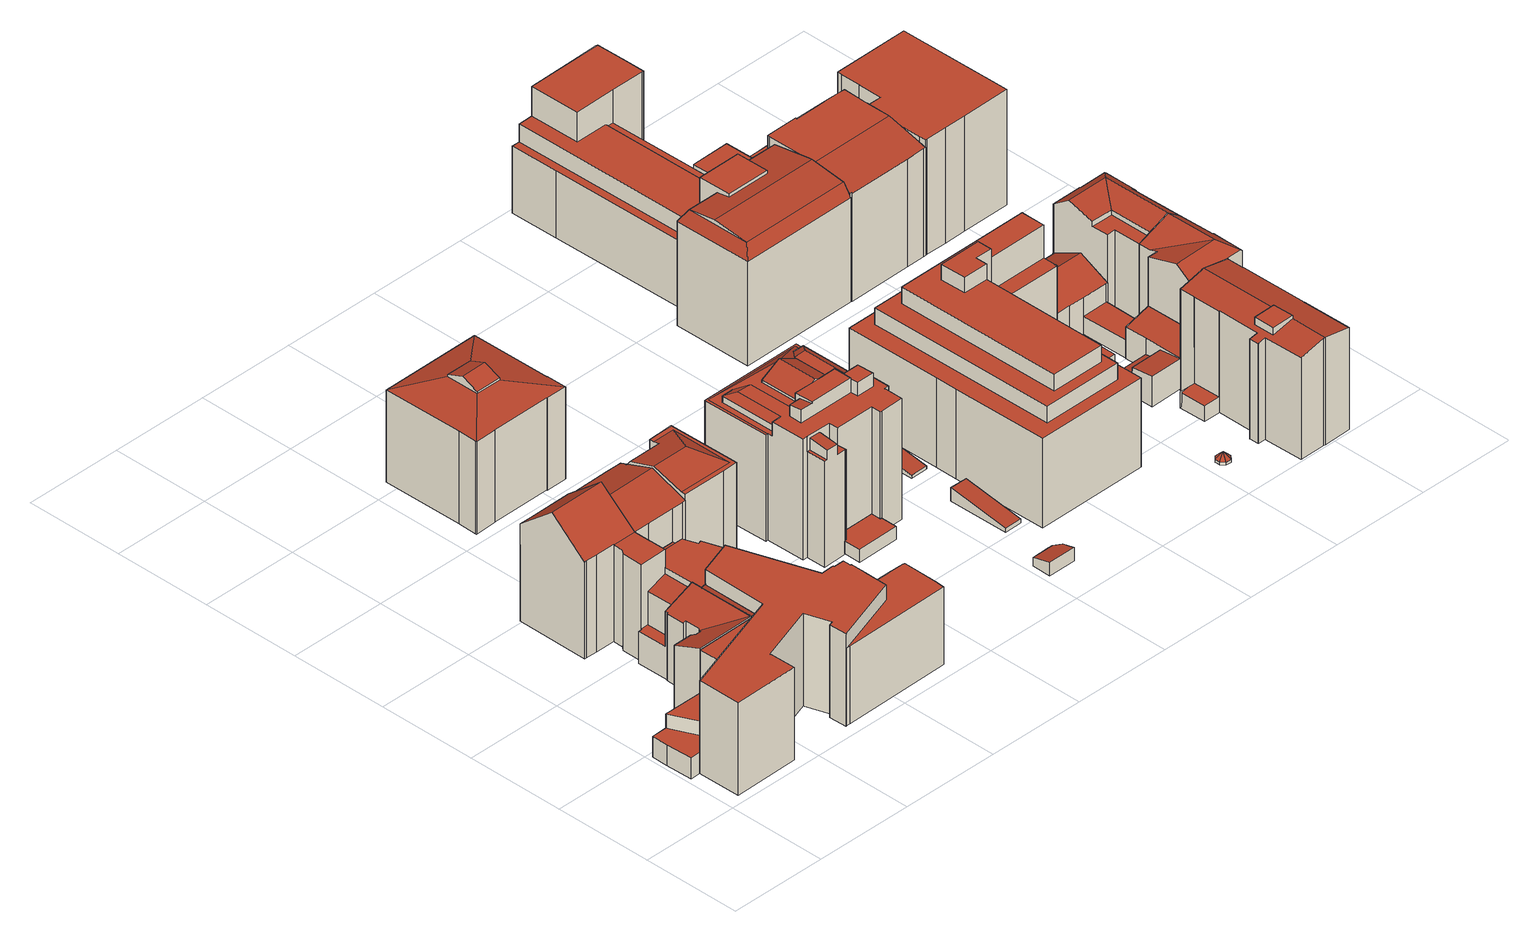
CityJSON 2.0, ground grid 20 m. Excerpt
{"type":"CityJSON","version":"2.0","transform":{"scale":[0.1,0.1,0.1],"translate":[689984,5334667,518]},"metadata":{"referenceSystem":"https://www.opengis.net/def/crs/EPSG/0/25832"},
"CityObjects":{
"building1":{"type":"Building","attributes":{"Gemeindeschluessel":"09162000","HoeheDach":"535.384","HoeheGrund":"519.240","Methode":"2000","NiedrigsteTraufeDesGebaeudes":"523.379","Geometrietyp2DReferenz":"3000","function":"31001_9998","roofType":"1000","measuredHeight":16.14,"storeysAboveGround":5},"geometry":[{"type":"MultiSurface","lod":"2","boundaries":[[[0,1,2,3,4,5,6,7,8,9,10]],[[11,12,13,14,15]],[[16,17,18,19,20,21,22,23]],[[24,2,1,25]],[[26,27,28,29]],[[21,20,13,30]],[[31,32,27,26]],[[33,34,15]],[[5,35,6]],[[36,0,10,37]],[[17,16,31,26,29,12,11,38,39,40,24,25,36,37,41,42]],[[33,43,6,35,34]],[[43,7,6]],[[4,39,38,11,15,34,35,5]],[[37,10,9,41]],[[18,33,15,14,19]],[[39,4,3,40]],[[32,23,22,44,28,27]],[[20,19,14,13]],[[41,9,8,42]],[[40,3,2,24]],[[17,42,8,7,43,33,18]],[[12,29,28,44,30,13]],[[0,36,25,1]],[[22,21,30,44]],[[16,23,32,31]]],"semantics":{"surfaces":[{"type":"RoofSurface"},{"type":"WallSurface"},{"type":"GroundSurface"}],"values":[0,1,1,1,1,0,1,1,1,1,2,0,1,1,1,0,1,0,1,1,1,1,1,1,1,1]}}]},
"building2":{"type":"Building","attributes":{"Gemeindeschluessel":"09162000","HoeheDach":"537.935","HoeheGrund":"519.193","Methode":"2000","NiedrigsteTraufeDesGebaeudes":"534.790","Geometrietyp2DReferenz":"3000","function":"31001_9998","roofType":"1000","measuredHeight":18.74,"storeysAboveGround":6},"geometry":[{"type":"MultiSurface","lod":"2","boundaries":[[[45,46,47,48]],[[49,50,51,52]],[[53,54,55,56]],[[57,58,16,59]],[[60,61,42,17]],[[62,63,64,65]],[[66,67,68,69]],[[70,69,68,71,72]],[[73,74,75,76]],[[77,72,71,78,47]],[[79,80,53,56]],[[81,49,52,82]],[[83,84,82,52,51,85,59,16,17,42,41,66,69,70,79,56,55,73,76,65,64]],[[78,71,68,67,86,87]],[[60,17,16,58]],[[57,88,50,49,81,89,90,63,62,75,74,54,53,80,91,46,45,61,60,58]],[[41,86,67,66]],[[79,70,72,77,91,80]],[[83,90,89,84]],[[47,46,91,77]],[[88,57,59,85]],[[41,42,61,45,48,87,86]],[[63,90,83,64]],[[84,89,81,82]],[[50,88,85,51]],[[47,78,87,48]],[[75,62,65,76]],[[55,54,74,73]]],"semantics":{"surfaces":[{"type":"WallSurface"},{"type":"RoofSurface"},{"type":"GroundSurface"}],"values":[0,0,0,0,0,0,0,0,0,1,0,0,2,1,0,1,0,0,0,0,0,0,0,0,0,1,0,0]}}]},
"building3":{"type":"Building","attributes":{"Gemeindeschluessel":"09162000","HoeheDach":"545.030","HoeheGrund":"519.240","Methode":"2000","NiedrigsteTraufeDesGebaeudes":"525.660","Geometrietyp2DReferenz":"3000","function":"31001_1000","roofType":"3100","measuredHeight":25.79,"storeysAboveGround":6},"geometry":[{"type":"MultiSurface","lod":"2","boundaries":[[[92,93,94,95,96,97]],[[98,99,100,101]],[[102,103,104,105,106]],[[102,106,107,108]],[[39,109,110,111,112]],[[113,12,11,114]],[[115,116,117,118]],[[119,120,121,122,123,124]],[[125,126,127,121,120,128]],[[129,130,131,132,107,106,105]],[[133,134,94,93]],[[109,39,38,11,12,135,115,118,136,100,99,137,138,139,133,93,92,126,125,140,141,142,143,144,103,102,108,145,146,147]],[[145,132,131,146]],[[146,131,130,147]],[[118,117,148,136]],[[98,101,148,117,116,149,113,114,150,151]],[[95,152,153,154,155,96]],[[108,107,132,145]],[[125,128,156,140]],[[136,148,101,100]],[[155,154,123,122]],[[141,157,158,142]],[[109,147,130,129,110]],[[159,104,103,144,143]],[[141,140,156,160,157]],[[137,161,162,138]],[[159,158,157,160,111,110,129,105,104]],[[38,163,153,152,150,114,11]],[[153,163,124,123,154]],[[151,161,137,99,98]],[[12,113,149,135]],[[164,134,133,139]],[[92,97,127,126]],[[155,122,121,127,97,96]],[[162,164,139,138]],[[119,112,111,160,156,128,120]],[[135,149,116,115]],[[142,158,159,143]],[[162,161,151,150,152,95,94,134,164]],[[38,39,112,119,124,163]]],"semantics":{"surfaces":[{"type":"WallSurface"},{"type":"RoofSurface"},{"type":"GroundSurface"}],"values":[0,0,0,0,0,0,0,0,0,1,0,2,0,0,0,1,0,0,0,0,0,0,0,0,0,0,1,0,1,0,0,0,0,1,0,1,0,0,1,0]}}]},
"building4":{"type":"Building","attributes":{"Gemeindeschluessel":"09162000","HoeheDach":"535.050","HoeheGrund":"519.260","Methode":"2000","NiedrigsteTraufeDesGebaeudes":"535.050","Geometrietyp2DReferenz":"3000","function":"31001_1000","roofType":"1000","measuredHeight":15.79,"storeysAboveGround":4},"geometry":[{"type":"MultiSurface","lod":"2","boundaries":[[[165,166,167,168]],[[169,170,171,172]],[[173,172,171,168,167,174]],[[170,165,168,171]],[[175,166,165,170,169,176]],[[175,176,173,174]],[[176,169,172,173]],[[166,175,174,167]]],"semantics":{"surfaces":[{"type":"WallSurface"},{"type":"GroundSurface"},{"type":"RoofSurface"}],"values":[0,0,1,0,2,0,0,0]}}]},
"building5":{"type":"Building","attributes":{"Gemeindeschluessel":"09162000","HoeheDach":"534.970","HoeheGrund":"519.270","Methode":"2000","NiedrigsteTraufeDesGebaeudes":"534.970","Geometrietyp2DReferenz":"3000","function":"31001_9998","roofType":"1000","measuredHeight":15.7,"storeysAboveGround":5},"geometry":[{"type":"MultiSurface","lod":"2","boundaries":[[[177,178,179,180]],[[181,182,180,179,183,184,185,186,187]],[[178,188,183,179]],[[189,177,180,182]],[[190,191,187,186]],[[192,193,185,184]],[[188,192,184,183]],[[194,189,182,181]],[[191,190,193,192,188,178,177,189,194]],[[191,194,181,187]],[[193,190,186,185]]],"semantics":{"surfaces":[{"type":"WallSurface"},{"type":"GroundSurface"},{"type":"RoofSurface"}],"values":[0,1,0,0,0,0,0,0,2,0,0]}}]},
"building6":{"type":"Building","attributes":{"Gemeindeschluessel":"09162000","HoeheDach":"541.446","HoeheGrund":"519.136","Methode":"1000","NiedrigsteTraufeDesGebaeudes":"538.618","Geometrietyp2DReferenz":"3000","function":"31001_1000","roofType":"3100","measuredHeight":22.31,"storeysAboveGround":5},"geometry":[{"type":"MultiSurface","lod":"2","boundaries":[[[195,196,197,198,199,200,201]],[[202,203,204,205,206,207,208,209,210,211]],[[207,212,195,201,208]],[[205,213,214,206]],[[204,215,213,205]],[[203,216,215,204]],[[212,214,213,215,216,196,195]],[[208,201,200,209]],[[202,197,196,216,203]],[[206,214,212,207]],[[211,198,197,202]],[[210,199,198,211]],[[209,200,199,210]]],"semantics":{"surfaces":[{"type":"RoofSurface"},{"type":"GroundSurface"},{"type":"WallSurface"}],"values":[0,1,2,2,2,2,0,2,2,2,2,2,2]}}]},
"building7":{"type":"Building","attributes":{"Gemeindeschluessel":"09162000","HoeheDach":"541.760","HoeheGrund":"519.090","Methode":"2000","NiedrigsteTraufeDesGebaeudes":"537.161","Geometrietyp2DReferenz":"3000","function":"31001_9998","roofType":"3100","measuredHeight":22.67,"storeysAboveGround":7},"geometry":[{"type":"MultiSurface","lod":"2","boundaries":[[[217,218,219,220,221,222]],[[223,203,224,225,217,222,226]],[[217,225,227,218]],[[228,229,230,231]],[[232,231,230,233,234,235]],[[236,237,238,239]],[[227,219,218]],[[223,226,229,228]],[[223,228,231,232,236,239,240,203]],[[233,221,220,234]],[[232,235,237,236]],[[239,238,241,240]],[[241,238,237,235,234,220,219,227,225,224]],[[240,241,224,203]],[[233,230,229,226,222,221]]],"semantics":{"surfaces":[{"type":"RoofSurface"},{"type":"WallSurface"},{"type":"GroundSurface"}],"values":[0,1,0,1,1,1,0,1,2,1,1,1,0,1,0]}}]},
"building8":{"type":"Building","attributes":{"Gemeindeschluessel":"09162000","HoeheDach":"541.380","HoeheGrund":"519.148","Methode":"2000","NiedrigsteTraufeDesGebaeudes":"537.683","Geometrietyp2DReferenz":"3000","function":"31001_2000","roofType":"2100","measuredHeight":22.23,"storeysAboveGround":4},"geometry":[{"type":"MultiSurface","lod":"2","boundaries":[[[242,243,244,245]],[[246,247,248,249,250]],[[251,247,246,252]],[[253,254,255,256,257]],[[258,259,255,254]],[[260,261,262,263]],[[244,243,264,265]],[[251,253,266,248,247]],[[267,268,251,252]],[[269,270,271,272]],[[258,273,271,270,274,249,248,266]],[[250,249,274,275]],[[242,276,273,258,254,261,264,243]],[[255,259,277,256]],[[253,251,268,262,261,254]],[[256,277,278,257]],[[279,245,244,265,260,263,267,252,246,250,275,269,272]],[[258,266,278,277,259]],[[275,274,270,269]],[[279,276,242,245]],[[263,262,268,267]],[[265,264,261,260]],[[253,257,278,266]],[[279,272,271,273,276]]],"semantics":{"surfaces":[{"type":"WallSurface"},{"type":"RoofSurface"},{"type":"GroundSurface"}],"values":[0,0,0,0,0,0,0,1,0,0,1,0,1,1,1,1,2,0,0,0,0,0,0,0]}}]},
"building9":{"type":"Building","attributes":{"Gemeindeschluessel":"09162000","HoeheDach":"521.856","HoeheGrund":"519.286","Methode":"1000","NiedrigsteTraufeDesGebaeudes":"521.856","Geometrietyp2DReferenz":"3000","function":"31001_9998","roofType":"1000","measuredHeight":2.57,"storeysAboveGround":1},"geometry":[{"type":"MultiSurface","lod":"2","boundaries":[[[280,281,282,283]],[[284,285,286,287,288,289,280,283]],[[282,281,290,291,292,293,294,295]],[[288,291,290,289]],[[283,282,295,284]],[[285,294,293,286]],[[287,292,291,288]],[[289,290,281,280]],[[284,295,294,285]],[[286,293,292,287]]],"semantics":{"surfaces":[{"type":"WallSurface"},{"type":"GroundSurface"},{"type":"RoofSurface"}],"values":[0,1,2,0,0,0,0,0,0,0]}}]},
"building10":{"type":"Building","attributes":{"Gemeindeschluessel":"09162000","HoeheDach":"546.800","HoeheGrund":"519.107","Methode":"2000","NiedrigsteTraufeDesGebaeudes":"540.200","Geometrietyp2DReferenz":"3000","function":"31001_2000","roofType":"1000","measuredHeight":27.69,"storeysAboveGround":9},"geometry":[{"type":"MultiSurface","lod":"2","boundaries":[[[296,297,298]],[[299,300,301,302]],[[303,304,305,306]],[[307,308,309,310,311,312,313]],[[314,315,316,317]],[[318,319,320,321,322,323,324,325,301,300,326]],[[327,328,329,320,319]],[[330,331,332,333,334]],[[335,336,330]],[[337,338,339,340]],[[341,342,343,344]],[[345,346,347,348]],[[349,350,351,352,353,354]],[[318,326,355,356]],[[316,357,348,347,358,359,360,317]],[[361,362,363,315,314,364]],[[365,366,367,368,369,370,346,345]],[[331,371,372,373,374,375,332]],[[327,319,318,356]],[[320,329,376,377,378,379,380,381,309,382,383,384,321]],[[385,304,303,377,376]],[[378,306,379]],[[384,322,321]],[[386,387,388,389,384,383]],[[390,357,391,392]],[[350,349,393,394,341,344,362,361,395,366,365,390,392,328,327,356,355,299,302,396,397]],[[344,343,363,362]],[[350,397,324,323,351]],[[377,303,306,378]],[[394,398,342,341]],[[346,370,358,347]],[[382,399,386,383]],[[389,388,334,333]],[[400,332,375]],[[305,380,379,306]],[[401,353,352,402,403]],[[307,371,331,330,336,308]],[[374,373,404,405]],[[335,330,334,388,387]],[[298,297,403,402]],[[335,387,386,399,336]],[[406,407,312,311]],[[361,364,408,395]],[[360,359,369,368]],[[396,325,324,397]],[[409,410,407,406]],[[409,411,372,371,307,313,410]],[[349,354,412,393]],[[413,297,296,414]],[[328,392,391,385,376,329]],[[401,403,297,413]],[[302,301,325,396]],[[405,404,338,337]],[[316,315,363,343,342,398,412,354,353,401,413,414,400,375,374,405,337,340,411,409,406,311,310,381,380,305,304,385,391,357]],[[310,309,381]],[[410,313,312,407]],[[340,339,372,411]],[[389,333,332,400,414,296,298,402,352,351,323,322,384]],[[368,367,408,364,314,317,360]],[[355,326,300,299]],[[372,339,338,404,373]],[[393,412,398,394]],[[390,365,345,348,357]],[[308,336,399,382,309]],[[395,408,367,366]],[[370,369,359,358]]],"semantics":{"surfaces":[{"type":"WallSurface"},{"type":"RoofSurface"},{"type":"GroundSurface"}],"values":[0,0,1,0,0,1,0,0,0,0,0,1,0,0,0,0,0,0,0,1,0,0,1,0,0,2,0,0,0,0,0,0,0,0,1,0,1,0,1,0,1,0,0,0,0,0,0,0,1,0,1,0,0,1,0,1,0,1,1,0,1,0,0,0,0,1]}}]},
"building11":{"type":"Building","attributes":{"Gemeindeschluessel":"09162000","HoeheDach":"521.909","HoeheGrund":"519.195","Methode":"2000","NiedrigsteTraufeDesGebaeudes":"521.041","Geometrietyp2DReferenz":"3000","function":"31001_2000","roofType":"2100","measuredHeight":2.71,"storeysAboveGround":1},"geometry":[{"type":"MultiSurface","lod":"2","boundaries":[[[415,416,417,418]],[[419,420,421,422]],[[418,417,420,419]],[[423,424,425,426]],[[415,418,419,422,427,423,426]],[[425,424,428,421,420,417,416]],[[427,428,424,423]],[[426,425,416,415]],[[422,421,428,427]]],"semantics":{"surfaces":[{"type":"WallSurface"},{"type":"GroundSurface"},{"type":"RoofSurface"}],"values":[0,0,0,0,1,2,0,0,0]}}]},
"building12":{"type":"Building","attributes":{"Gemeindeschluessel":"09162000","HoeheDach":"522.090","HoeheGrund":"519.050","Methode":"2000","NiedrigsteTraufeDesGebaeudes":"522.090","Geometrietyp2DReferenz":"3000","function":"51009_1610","roofType":"1000","measuredHeight":3.04},"geometry":[{"type":"MultiSurface","lod":"2","boundaries":[[[429,430,431,432]],[[429,432,433,434,435]],[[433,436,437,434]],[[434,437,438,435]],[[438,437,436,431,430]],[[432,431,436,433]],[[435,438,430,429]]],"semantics":{"surfaces":[{"type":"WallSurface"},{"type":"GroundSurface"},{"type":"RoofSurface"}],"values":[0,1,0,0,2,0,0]}}]},
"building13":{"type":"Building","attributes":{"Gemeindeschluessel":"09162000","HoeheDach":"521.762","HoeheGrund":"519.070","Methode":"2000","NiedrigsteTraufeDesGebaeudes":"519.873","Geometrietyp2DReferenz":"3000","function":"31001_2465","roofType":"1000","measuredHeight":2.69,"storeysAboveGround":1},"geometry":[{"type":"MultiSurface","lod":"2","boundaries":[[[439,440,441,442]],[[443,444,445,446]],[[446,445,440,439]],[[442,441,444,443]],[[443,446,439,442]],[[441,440,445,444]]],"semantics":{"surfaces":[{"type":"WallSurface"},{"type":"GroundSurface"},{"type":"RoofSurface"}],"values":[0,0,0,0,1,2]}}]},
"building14":{"type":"Building","attributes":{"Gemeindeschluessel":"09162000","HoeheDach":"521.773","HoeheGrund":"519.060","Methode":"2000","NiedrigsteTraufeDesGebaeudes":"519.726","Geometrietyp2DReferenz":"3000","function":"31001_2465","roofType":"1000","measuredHeight":2.71,"storeysAboveGround":1},"geometry":[{"type":"MultiSurface","lod":"2","boundaries":[[[447,448,449,450]],[[451,452,453,454]],[[453,448,447,454]],[[451,450,449,452]],[[452,449,448,453]],[[454,447,450,451]]],"semantics":{"surfaces":[{"type":"RoofSurface"},{"type":"GroundSurface"},{"type":"WallSurface"}],"values":[0,1,2,2,2,2]}}]},
"building15":{"type":"Building","attributes":{"Gemeindeschluessel":"09162000","HoeheDach":"546.750","HoeheGrund":"519.070","Methode":"2000","NiedrigsteTraufeDesGebaeudes":"537.150","Geometrietyp2DReferenz":"3000","function":"31001_2000","roofType":"1000","measuredHeight":27.68,"storeysAboveGround":7},"geometry":[{"type":"MultiSurface","lod":"2","boundaries":[[[455,456,457,458]],[[459,460,461,462]],[[463,464,465,466,467,468,469,470,471,472,473]],[[465,474,475,466]],[[461,476,477,462]],[[478,479,480,481]],[[482,483,484,485,472,471]],[[486,487,488,489]],[[490,491,492,493]],[[494,495,479,478]],[[496,497,491,490]],[[477,476,498,499]],[[498,476,461,460,500,501,502,456,455,480,479,495,492,491,497,503,504,505,506,507,508,487,486,509,510,511,512]],[[507,506,513,514]],[[498,512,515,499]],[[516,517,505,504,469,468]],[[515,512,511,518]],[[496,482,471,470,503,497]],[[472,485,519,473]],[[457,520,521,522,459,462,477,499,515,518,523,524,483,482,496,490,493,494,478,481,458]],[[518,511,510,523]],[[466,475,525,467]],[[526,464,463,527]],[[519,527,463,473]],[[483,524,509,486,489,484]],[[510,509,524,523]],[[481,480,455,458]],[[520,502,501,521]],[[514,513,528,526,527,519,485,484,489,488,529]],[[508,507,514,529]],[[517,516,525,475,474,530]],[[468,467,525,516]],[[517,530,528,513,506,505]],[[508,529,488,487]],[[457,456,502,520]],[[493,492,495,494]],[[504,503,470,469]],[[522,500,460,459]],[[521,501,500,522]],[[526,528,530,474,465,464]]],"semantics":{"surfaces":[{"type":"WallSurface"},{"type":"RoofSurface"},{"type":"GroundSurface"}],"values":[0,0,1,0,0,0,0,0,0,0,0,0,1,0,0,0,0,0,0,2,0,0,0,0,0,0,0,0,1,0,1,0,0,0,0,0,0,0,0,0]}}]},
"building16":{"type":"Building","attributes":{"Gemeindeschluessel":"09162000","HoeheDach":"521.080","HoeheGrund":"519.260","Methode":"2000","NiedrigsteTraufeDesGebaeudes":"519.921","Geometrietyp2DReferenz":"3000","function":"31001_2465","roofType":"3600","measuredHeight":1.82,"storeysAboveGround":1},"geometry":[{"type":"MultiSurface","lod":"2","boundaries":[[[531,532,533]],[[532,534,535]],[[536,531,533,537]],[[537,533,538,539]],[[533,532,538]],[[532,535,540]],[[541,534,532]],[[542,540,535,543]],[[544,534,541,545]],[[546,541,532]],[[547,536,537,539,548,542,543,544,545]],[[545,541,546,547]],[[543,535,534,544]],[[531,546,532]],[[538,532,540]],[[547,546,531,536]],[[538,540,542,548,539]]],"semantics":{"surfaces":[{"type":"RoofSurface"},{"type":"WallSurface"},{"type":"GroundSurface"}],"values":[0,0,1,1,0,0,0,1,1,0,2,1,1,0,0,1,1]}}]},
"building17":{"type":"Building","attributes":{"Gemeindeschluessel":"09162000","HoeheDach":"543.527","HoeheGrund":"518.980","Methode":"2000","NiedrigsteTraufeDesGebaeudes":"532.510","Geometrietyp2DReferenz":"3000","function":"31001_9998","roofType":"3400","measuredHeight":24.55,"storeysAboveGround":7},"geometry":[{"type":"MultiSurface","lod":"2","boundaries":[[[549,550,551]],[[552,553,554,555]],[[556,557,558,559,560,561,562,563]],[[564,565,566,567]],[[568,569,570,571,572]],[[573,559,558,554,553,574]],[[575,576,577,578]],[[579,580,581,565,564,582]],[[583,584,585,567,566,586]],[[587,588,589,590]],[[591,592,593,594,595,596]],[[585,582,564,567]],[[597,598,599,600,573,574]],[[549,571,570,601,550]],[[602,603,604,605]],[[590,589,606,607]],[[608,609,610,579,582,585,584]],[[555,554,558,557]],[[611,612,613,614]],[[599,586,566,565,581,561,560,600]],[[612,596,595,550,601,613]],[[551,550,595,594]],[[592,615,576,575,593]],[[616,617,588,587]],[[605,604,583,586,599,598,618]],[[584,583,604,603]],[[607,606,619,620]],[[581,580,562,561]],[[552,568,572,597,574,553]],[[573,600,560,559]],[[608,615,592,591,611,614,569,568,552,555,557,556,616,587,590,607,620,609]],[[556,563,617,616]],[[584,603,602,578,577]],[[605,618,549,551,594,593,575,578,602]],[[615,608,584,577,576]],[[569,614,613,601,570]],[[620,619,610,609]],[[579,610,619,606,589,588,617,563,562,580]],[[597,572,571,549,618,598]],[[591,596,612,611]]],"semantics":{"surfaces":[{"type":"WallSurface"},{"type":"RoofSurface"},{"type":"GroundSurface"}],"values":[0,0,0,0,0,1,1,0,0,0,0,1,0,1,0,0,0,0,0,1,1,1,0,0,0,1,0,0,0,0,2,0,0,1,0,0,0,1,1,0]}}]},
"building18":{"type":"Building","attributes":{"Gemeindeschluessel":"09162000","HoeheDach":"525.385","HoeheGrund":"519.259","Methode":"2000","NiedrigsteTraufeDesGebaeudes":"522.333","Geometrietyp2DReferenz":"3000","function":"31001_2000","roofType":"1000","measuredHeight":6.13},"geometry":[{"type":"MultiSurface","lod":"2","boundaries":[[[621,622,623,624]],[[625,624,623,626]],[[627,628,629,630]],[[629,628,631,632]],[[630,629,632,621,624,625]],[[626,623,622,631,628,627]],[[626,627,630,625]],[[621,632,631,622]]],"semantics":{"surfaces":[{"type":"RoofSurface"},{"type":"WallSurface"},{"type":"GroundSurface"}],"values":[0,1,1,0,1,1,2,1]}}]},
"building19":{"type":"Building","attributes":{"Gemeindeschluessel":"09162000","HoeheDach":"541.251","HoeheGrund":"519.034","Methode":"2000","NiedrigsteTraufeDesGebaeudes":"522.169","Geometrietyp2DReferenz":"3000","function":"31001_2000","roofType":"2100","measuredHeight":22.22,"storeysAboveGround":7},"geometry":[{"type":"MultiSurface","lod":"2","boundaries":[[[633,634,635,636]],[[637,638,639,640]],[[638,641,642,639]],[[643,644,645,646]],[[636,635,647,648]],[[649,650,651,652]],[[653,654,655,656]],[[634,633,657,658]],[[659,660,661,662]],[[663,664,659,662,665,657,633,636,648,666,667,668,669,670,671,672,673,674,675,650,649,676,677,643,646,678]],[[649,652,679,676]],[[680,681,654,653]],[[667,682,683,668]],[[684,685,681,680]],[[675,686,651,650]],[[681,685,655,654]],[[687,688,689,690]],[[674,691,686,675]],[[671,692,693,672]],[[672,693,694,673]],[[659,664,695,660]],[[643,677,696,688,687,644]],[[663,697,695,664]],[[669,668,683,641,638,637]],[[663,678,698,690,689,697]],[[648,647,699,666]],[[656,655,685,684]],[[656,684,660,695,697,689,688,696,679,652,651]],[[671,670,640,639,642,692]],[[673,694,691,674]],[[665,700,658,657]],[[646,645,698,678]],[[634,658,700,661,660,684,680,653,656,651,686,691,694,693,692,642,641,683,682,699,647,635]],[[682,667,666,699]],[[662,661,700,665]],[[676,679,696,677]],[[669,637,640,670]],[[690,698,645,644,687]]],"semantics":{"surfaces":[{"type":"WallSurface"},{"type":"RoofSurface"},{"type":"GroundSurface"}],"values":[0,1,0,0,0,0,0,0,0,2,0,0,0,0,0,1,0,0,0,0,0,0,0,0,0,0,0,1,0,0,0,0,1,0,0,0,0,1]}}]},
"building20":{"type":"Building","attributes":{"Gemeindeschluessel":"09162000","HoeheDach":"527.091","HoeheGrund":"519.259","Methode":"2000","NiedrigsteTraufeDesGebaeudes":"525.620","Geometrietyp2DReferenz":"3000","function":"31001_1000","roofType":"2100","measuredHeight":7.83,"storeysAboveGround":2},"geometry":[{"type":"MultiSurface","lod":"2","boundaries":[[[701,702,703,704]],[[705,706,707,708]],[[709,710,711,712,707,706,703,702]],[[626,709,702,701]],[[627,710,709,626]],[[701,704,705,708,713,714,627,626]],[[704,703,706,705]],[[713,712,711,714]],[[714,711,710,627]],[[708,707,712,713]]],"semantics":{"surfaces":[{"type":"WallSurface"},{"type":"RoofSurface"},{"type":"GroundSurface"}],"values":[0,0,1,0,0,2,0,0,0,0]}}]},
"building21":{"type":"Building","attributes":{"Gemeindeschluessel":"09162000","HoeheDach":"529.670","HoeheGrund":"519.108","Methode":"2000","NiedrigsteTraufeDesGebaeudes":"526.539","Geometrietyp2DReferenz":"3000","function":"31001_1000","roofType":"3100","measuredHeight":10.56,"storeysAboveGround":3},"geometry":[{"type":"MultiSurface","lod":"2","boundaries":[[[524,715,716,717]],[[718,719,720,721]],[[722,723,724,725]],[[726,727,728,729]],[[730,731,729,728]],[[727,726,732,733]],[[734,735,724,723,736,720,719,737,738]],[[717,716,731,730]],[[739,740,733,732]],[[718,740,739,737,719]],[[741,736,723,722]],[[483,482,734,738,742]],[[483,742,715,524]],[[721,720,736,741]],[[725,724,735,496]],[[483,524,717,730,728,727,733,740,718,721,741,722,725,496,482]],[[726,729,731,716,715,742,738,737,739,732]],[[496,735,734,482]]],"semantics":{"surfaces":[{"type":"WallSurface"},{"type":"RoofSurface"},{"type":"GroundSurface"}],"values":[0,0,0,0,0,0,1,0,0,0,0,0,0,0,0,2,1,0]}}]},
"building22":{"type":"Building","attributes":{"Gemeindeschluessel":"09162000","HoeheDach":"522.950","HoeheGrund":"519.381","Methode":"1000","NiedrigsteTraufeDesGebaeudes":"522.950","Geometrietyp2DReferenz":"3000","function":"31001_1000","roofType":"1000","measuredHeight":3.57,"storeysAboveGround":1},"geometry":[{"type":"MultiSurface","lod":"2","boundaries":[[[743,744,745,746]],[[747,748,749,750]],[[744,743,748,747]],[[750,749,746,745]],[[743,746,749,748]],[[745,744,747,750]]],"semantics":{"surfaces":[{"type":"WallSurface"},{"type":"RoofSurface"},{"type":"GroundSurface"}],"values":[0,0,0,0,1,2]}}]},
"building23":{"type":"Building","attributes":{"Gemeindeschluessel":"09162000","HoeheDach":"543.020","HoeheGrund":"518.956","Methode":"2000","NiedrigsteTraufeDesGebaeudes":"523.140","Geometrietyp2DReferenz":"3000","function":"31001_2000","roofType":"1000","measuredHeight":24.06,"storeysAboveGround":7},"geometry":[{"type":"MultiSurface","lod":"2","boundaries":[[[751,752,753,754]],[[755,756,757,758]],[[759,760,761,762]],[[763,764,765,766]],[[762,761,767,768]],[[769,770,771,772]],[[773,774,775,776]],[[777,778,779,780]],[[781,615,782,783,784,785]],[[786,787,757,756,769,772,788]],[[754,753,789,591]],[[790,787,786,791]],[[792,793,794,795]],[[781,785,793,792]],[[790,791,794,793,785,784,796,779,778,797]],[[789,753,752,798,799,775,774,800,801]],[[791,786,788,802,795,794]],[[782,801,800,803,804,767,761,760,765,764,805,783]],[[615,591,789,801,782]],[[802,788,772,771]],[[766,765,760,759]],[[615,781,792,795,802,771,770,755,758,806,777,780,763,766,759,762,768,807,808,773,776,809,810,751,754,591]],[[806,797,778,777]],[[806,758,757,787,790,797]],[[770,769,756,755]],[[810,798,752,751]],[[807,804,803,808]],[[763,780,779,796,805,764]],[[784,783,805,796]],[[773,808,803,800,774]],[[809,799,798,810]],[[776,775,799,809]],[[768,767,804,807]]],"semantics":{"surfaces":[{"type":"WallSurface"},{"type":"RoofSurface"},{"type":"GroundSurface"}],"values":[0,0,0,0,0,0,0,0,0,1,0,0,0,0,1,1,0,1,0,0,0,2,0,0,0,0,0,0,0,0,0,0,0]}}]},
"building24":{"type":"Building","attributes":{"Gemeindeschluessel":"09162000","HoeheDach":"538.930","HoeheGrund":"519.104","Methode":"2000","NiedrigsteTraufeDesGebaeudes":"536.372","Geometrietyp2DReferenz":"3000","function":"31001_1000","roofType":"3100","measuredHeight":19.83,"storeysAboveGround":4},"geometry":[{"type":"MultiSurface","lod":"2","boundaries":[[[811,812,813,814,815]],[[816,817,818,819,820]],[[821,822,823,824]],[[817,816,825,826]],[[819,823,822,815,814,827,820]],[[816,820,827,828,825]],[[812,829,830,831,813]],[[832,833,830,829]],[[819,818,824,823]],[[832,826,825,828,833]],[[831,827,814,813]],[[811,815,822,821]],[[828,827,831,830,833]],[[817,826,832,829,812,811,821,824,818]]],"semantics":{"surfaces":[{"type":"WallSurface"},{"type":"RoofSurface"},{"type":"GroundSurface"}],"values":[0,0,0,0,1,1,0,0,0,0,1,0,1,2]}}]},
"building25":{"type":"Building","attributes":{"Gemeindeschluessel":"09162000","HoeheDach":"538.920","HoeheGrund":"518.973","Methode":"2000","NiedrigsteTraufeDesGebaeudes":"536.334","Geometrietyp2DReferenz":"3000","function":"31001_1000","roofType":"3100","measuredHeight":19.95,"storeysAboveGround":5},"geometry":[{"type":"MultiSurface","lod":"2","boundaries":[[[834,835,836,837,838]],[[839,840,815,841,842,843,813]],[[844,845,836,835]],[[846,847,834,838,848,849,850]],[[845,844,851,852]],[[853,854,855,856]],[[857,849,848,858]],[[841,815,851,844,835,834,847]],[[841,847,859,842]],[[839,813,854,853]],[[839,853,856,860,857,858,837,836,845,852,840]],[[846,861,859,847]],[[858,848,838,837]],[[860,856,855,862,861,846,850]],[[855,854,813,843,863,862]],[[860,850,849,857]],[[852,851,815,840]],[[843,842,859,863]],[[863,859,861,862]]],"semantics":{"surfaces":[{"type":"WallSurface"},{"type":"RoofSurface"},{"type":"GroundSurface"}],"values":[0,0,0,1,0,0,0,1,1,0,2,1,0,0,1,0,0,0,0]}}]},
"building26":{"type":"Building","attributes":{"Gemeindeschluessel":"09162000","HoeheDach":"542.320","HoeheGrund":"518.962","Methode":"2000","NiedrigsteTraufeDesGebaeudes":"522.620","Geometrietyp2DReferenz":"3000","function":"31001_2000","roofType":"1000","measuredHeight":23.36,"storeysAboveGround":8},"geometry":[{"type":"MultiSurface","lod":"2","boundaries":[[[864,865,866,867]],[[868,869,870,871]],[[807,768,872,873,874,868,871,875,864,867,876,877,776,773,808]],[[877,878,879,776]],[[876,880,878,877]],[[874,881,882,869,868]],[[883,884,885,886,879,878,880,866,865,887,870,869,882]],[[871,870,887,875]],[[883,888,889,884]],[[890,881,874,873]],[[768,891,892,872]],[[875,887,865,864]],[[773,886,885,808]],[[888,883,882,881]],[[872,892,890,873]],[[888,881,890,892,891,893,889]],[[807,808,885,884,889,893]],[[807,893,891,768]],[[867,866,880,876]],[[776,879,886,773]]],"semantics":{"surfaces":[{"type":"WallSurface"},{"type":"GroundSurface"},{"type":"RoofSurface"}],"values":[0,0,1,0,0,0,2,0,0,0,0,0,0,0,0,2,0,0,0,0]}}]}
},
"vertices":[
[323,393,171],[313,421,171],[303,421,171],[298,421,171],[238,420,171],[238,303,171],[248,307,171],[252,308,171],[252,309,171],[348,341,171],[330,395,171],[238,191,12],[118,189,12],[118,189,83],[118,189,170],[238,191,170],[29,103,12],[250,176,12],[250,176,170],[118,133,170],[118,133,83],[71,117,83],[71,117,54],[29,103,54],[303,421,12],[313,421,12],[6,156,12],[6,156,54],[7,189,54],[7,189,12],[38,189,83],[8,102,12],[8,102,54],[250,191,170],[238,191,174],[238,303,174],[323,393,12],[330,395,12],[238,380,12],[238,420,12],[298,421,12],[348,341,12],[252,309,12],[252,308,169],[38,189,54],
[323,332,199],[378,166,199],[378,166,168],[323,332,168],[278,111,199],[161,72,199],[161,72,12],[278,111,12],[405,165,199],[426,165,199],[426,165,12],[405,165,12],[29,16,199],[29,103,199],[29,16,12],[250,176,199],[252,309,199],[428,117,199],[428,69,199],[428,69,12],[428,117,12],[389,220,12],[389,220,169],[382,217,172],[382,217,12],[398,167,12],[395,177,172],[398,167,168],[426,149,12],[426,149,199],[428,149,199],[428,149,12],[402,167,168],[389,181,173],[405,167,12],[405,167,199],[294,61,199],[294,61,12],[286,22,12],[285,58,12],[162,19,12],[348,341,169],[337,337,173],[162,19,199],[285,58,199],[286,22,199],[402,167,199],
[174,384,12],[175,319,12],[175,319,148],[175,324,148],[175,324,77],[174,384,77],[173,242,151],[173,242,12],[161,242,12],[161,242,151],[123,603,12],[122,455,12],[122,455,207],[122,529,270],[123,603,208],[124,603,208],[124,603,12],[238,456,12],[238,456,208],[238,455,207],[238,420,207],[118,189,173],[238,191,173],[121,249,12],[121,249,148],[157,249,148],[157,249,12],[238,386,207],[181,385,207],[181,385,77],[198,386,77],[198,386,144],[238,386,159],[182,426,12],[181,384,12],[181,384,77],[182,426,207],[237,530,270],[237,603,209],[236,604,208],[149,604,207],[173,318,12],[173,318,147],[118,248,12],[161,245,12],[178,251,12],[178,281,12],[172,281,12],[189,434,12],[189,455,12],[149,455,12],[125,455,12],[124,455,12],[149,604,12],[236,604,12],[237,603,12],[161,245,149],[118,248,148],[238,192,173],[176,247,148],[238,325,173],[238,325,159],[198,324,144],[198,324,77],[189,434,207],[189,455,208],[149,455,208],[125,455,208],[189,455,207],[178,251,149],[178,281,149],[238,380,159],[172,281,147],
[273,427,170],[298,427,170],[298,427,13],[273,427,13],[238,456,170],[272,456,170],[272,456,13],[238,456,13],[238,420,13],[298,421,13],[298,421,170],[238,420,170],
[294,22,170],[286,22,170],[286,22,13],[294,22,13],[518,42,13],[517,26,13],[428,69,13],[428,117,13],[483,117,13],[516,117,13],[519,116,13],[428,69,170],[517,26,170],[516,117,170],[519,116,170],[428,117,170],[483,117,170],[518,42,170],
[237,529,234],[357,531,234],[357,603,207],[349,604,206],[325,604,206],[238,603,206],[237,603,206],[357,603,11],[358,457,11],[350,457,11],[327,457,11],[272,456,11],[238,456,11],[237,603,11],[238,603,11],[325,604,11],[349,604,11],[238,456,206],[327,457,206],[272,456,206],[350,457,206],[358,457,206],
[358,529,238],[434,529,238],[471,595,218],[425,595,218],[425,582,222],[357,581,222],[357,604,11],[358,457,218],[358,467,218],[357,604,192],[471,467,218],[360,604,11],[360,604,192],[415,604,192],[415,604,11],[446,605,11],[425,604,192],[425,604,218],[446,605,218],[477,605,11],[477,605,218],[479,459,218],[479,459,11],[448,458,11],[448,458,218],
[410,823,197],[287,822,197],[287,822,11],[410,823,11],[450,1026,11],[450,1026,197],[450,1025,198],[452,863,197],[452,863,11],[244,1025,197],[244,1025,11],[321,961,216],[321,894,216],[321,894,220],[321,927,234],[321,961,220],[374,894,216],[374,894,220],[244,820,11],[244,820,197],[244,822,197],[244,822,11],[287,821,197],[287,821,11],[374,961,216],[245,862,11],[245,862,197],[453,824,11],[453,824,197],[453,822,197],[453,822,11],[452,822,197],[453,863,197],[453,863,11],[410,822,197],[374,928,234],[374,961,220],[410,822,11],
[708,320,13],[708,320,39],[622,319,39],[622,319,13],[622,353,13],[625,353,13],[624,372,13],[705,373,13],[705,353,13],[708,353,13],[708,353,39],[705,353,39],[705,373,39],[624,372,39],[625,353,39],[622,353,39],
[735,580,244],[758,580,244],[758,580,231],[771,558,11],[771,558,227],[770,559,227],[770,559,11],[569,460,244],[583,460,255],[582,557,255],[568,578,244],[619,424,284],[618,461,284],[618,461,258],[618,461,255],[618,451,255],[618,451,278],[619,424,281],[625,372,222],[625,372,255],[625,391,255],[625,391,222],[556,606,227],[558,469,227],[562,469,227],[561,603,227],[765,605,227],[766,471,227],[770,471,227],[770,477,227],[770,608,227],[558,469,11],[563,470,11],[563,470,227],[671,461,284],[710,462,284],[710,462,258],[705,462,261],[705,462,266],[664,461,288],[657,461,284],[747,410,255],[747,410,282],[711,410,282],[711,410,255],[708,353,11],[708,353,255],[705,353,255],[705,353,11],[574,352,225],[580,352,225],[580,391,225],[574,391,225],[765,393,11],[765,471,11],[765,471,228],[765,462,228],[765,462,255],[765,393,255],[770,608,11],[556,606,11],[574,391,255],[580,391,249],[603,391,249],[603,391,222],[624,372,11],[705,373,11],[705,373,255],[624,372,222],[574,352,11],[622,353,11],[622,353,222],[604,352,222],[604,352,244],[580,352,244],[710,425,284],[710,425,282],[710,444,282],[710,444,255],[710,462,255],[563,460,227],[569,460,231],[568,578,231],[592,578,244],[612,557,255],[613,461,255],[623,461,261],[623,542,261],[663,542,284],[563,460,255],[623,542,266],[663,542,288],[704,543,266],[704,543,261],[574,391,11],[564,391,255],[564,391,11],[756,393,11],[756,354,11],[625,353,11],[770,477,11],[770,471,11],[756,354,255],[623,461,266],[715,462,255],[741,462,255],[759,462,231],[759,462,244],[746,444,282],[746,444,255],[594,451,255],[594,451,278],[625,353,222],[594,424,255],[594,424,281],[710,425,255],[756,393,255],[740,558,255],[714,558,255],
[812,73,12],[812,73,39],[812,111,30],[812,111,12],[849,111,12],[849,111,30],[857,111,30],[857,111,12],[869,91,12],[869,91,35],[869,73,39],[869,73,12],[869,99,12],[869,99,33],
[770,477,10],[770,477,41],[770,559,41],[770,559,10],[771,558,10],[809,558,10],[810,477,10],[771,558,41],[809,558,41],[810,477,41],
[883,332,11],[883,332,38],[884,209,19],[884,209,11],[848,208,11],[848,208,19],[847,332,38],[847,332,11],
[882,421,17],[881,560,38],[846,560,38],[847,421,17],[847,421,11],[846,560,11],[881,560,11],[882,421,11],
[1252,486,191],[1137,486,191],[1137,486,11],[1252,486,11],[1146,251,11],[1146,251,191],[1129,251,191],[1129,251,11],[974,221,257],[1084,221,257],[1083,481,257],[1032,481,257],[1031,533,257],[1118,534,257],[1118,517,257],[1254,518,257],[1254,519,257],[1254,567,257],[972,565,257],[1083,481,288],[1032,481,288],[1130,176,191],[1130,176,11],[1254,488,11],[1254,488,191],[1252,488,191],[1252,488,11],[1254,519,11],[1253,589,11],[1253,589,224],[1254,567,224],[1253,590,191],[932,588,191],[932,588,224],[1253,590,224],[1254,492,11],[1254,492,191],[1255,492,191],[1255,492,11],[1255,488,11],[1255,488,191],[1254,493,11],[1254,493,191],[899,174,191],[899,174,11],[1146,315,191],[1129,315,191],[1128,477,191],[1254,518,191],[1118,517,191],[1118,504,191],[1098,504,191],[1100,200,191],[935,199,191],[1253,612,191],[896,610,191],[897,413,191],[897,368,191],[1098,504,224],[1100,200,224],[897,368,11],[1118,534,288],[1118,504,288],[897,413,11],[972,565,224],[1128,477,11],[1129,315,11],[1146,315,11],[896,610,11],[1253,612,11],[1031,533,288],[1084,221,224],[974,221,224],[1083,504,224],[935,199,224],[1083,504,288],
[1239,78,19],[1234,91,31],[1228,78,19],[1239,103,19],[1228,103,19],[1239,78,13],[1228,78,13],[1221,86,19],[1221,86,13],[1221,96,19],[1246,96,19],[1221,96,13],[1228,103,13],[1239,103,13],[1246,96,13],[1246,86,19],[1246,86,13],[1221,91,13],
[895,972,244],[896,843,244],[895,915,253],[918,1010,10],[918,1010,145],[915,1294,145],[915,1294,10],[1044,1395,10],[914,1393,10],[914,1393,145],[930,1393,145],[930,1393,181],[960,1394,181],[960,1394,241],[1044,1395,241],[1028,1292,175],[1028,1292,181],[1030,1012,181],[1030,1012,175],[918,986,10],[881,986,10],[881,986,220],[881,986,221],[918,986,221],[934,987,145],[918,987,145],[1123,1001,240],[1123,1013,220],[1048,1012,221],[1048,1001,240],[1045,1292,241],[961,1291,241],[961,1291,181],[1045,1292,175],[959,1011,255],[1048,1012,255],[1048,1012,175],[959,1011,181],[1116,1396,10],[1116,1396,241],[1117,1342,241],[1117,1342,10],[1124,830,10],[1124,926,10],[1124,926,252],[1124,917,253],[1124,845,244],[1124,830,223],[918,987,219],[960,987,219],[960,987,181],[934,987,181],[882,827,221],[1049,946,249],[1049,946,255],[960,945,255],[960,945,249],[1117,1293,241],[1117,1293,10],[1048,1012,10],[1045,1293,10],[1045,1293,241],[1124,829,10],[1124,829,220],[882,827,220],[882,827,10],[1123,1013,10],[1113,1396,10],[1113,1396,241],[960,972,244],[1114,1293,241],[1114,1293,10],
[1258,321,49],[1324,322,49],[1324,355,43],[1257,354,43],[1257,354,13],[1324,355,13],[1325,277,13],[1325,277,74],[1258,276,74],[1258,276,13],[1324,322,69],[1258,321,69],
[1310,84,10],[1310,84,212],[1309,85,211],[1309,85,10],[1292,189,42],[1325,189,42],[1324,244,42],[1291,244,42],[1325,189,215],[1324,244,215],[1499,245,10],[1499,245,50],[1499,140,50],[1499,140,10],[1309,103,211],[1309,103,10],[1437,279,10],[1381,279,10],[1381,279,227],[1437,279,216],[1337,120,218],[1337,120,233],[1382,121,233],[1382,121,227],[1326,85,10],[1326,85,215],[1383,5,10],[1383,5,227],[1380,5,226],[1380,5,10],[1439,107,10],[1440,6,10],[1327,5,10],[1309,104,10],[1326,103,10],[1326,189,10],[1292,189,10],[1291,244,10],[1325,245,10],[1325,275,10],[1325,277,10],[1377,278,10],[1377,279,10],[1437,276,10],[1437,245,10],[1500,108,10],[1437,276,216],[1337,78,218],[1337,78,233],[1326,103,215],[1326,189,215],[1383,79,227],[1383,79,233],[1377,279,226],[1439,245,50],[1439,245,215],[1440,107,215],[1440,107,50],[1377,278,226],[1325,245,215],[1325,275,215],[1325,277,215],[1440,6,216],[1437,245,216],[1439,107,216],[1500,108,50],[1309,104,212],[1327,5,215],
[1323,399,13],[1323,399,76],[1375,399,91],[1375,399,13],[1376,306,13],[1376,306,91],[1377,306,91],[1377,306,13],[1324,355,76],[1325,277,76],[1377,278,91],[1377,279,91],[1377,279,13],[1377,278,13],
[1253,612,87],[1260,612,87],[1260,612,11],[1378,494,11],[1378,494,87],[1376,495,87],[1376,495,11],[1290,495,11],[1290,495,87],[1262,494,87],[1262,494,11],[1375,616,85],[1375,616,11],[1375,613,11],[1375,613,87],[1287,612,11],[1287,612,87],[1376,616,85],[1376,616,11],[1254,519,99],[1254,493,87],[1321,494,87],[1377,554,117],[1254,553,117],[1376,613,87],[1376,613,11],[1321,494,11],[1253,589,98],
[1376,495,50],[1376,495,14],[1321,494,14],[1321,494,50],[1375,399,14],[1375,399,50],[1323,399,50],[1323,399,14],
[1127,829,10],[1127,829,228],[1127,830,229],[1127,830,10],[1298,1143,10],[1298,1143,51],[1297,1125,51],[1297,1125,10],[1293,1016,10],[1293,1016,250],[1300,1016,250],[1300,1016,10],[1189,1015,10],[1189,1015,250],[1256,1016,250],[1256,1016,10],[1300,1015,250],[1300,1015,10],[1297,1181,51],[1297,1181,10],[1297,1186,10],[1297,1186,51],[1300,845,10],[1300,845,232],[1300,831,228],[1300,831,10],[1199,1037,10],[1199,1037,106],[1189,1037,106],[1189,1037,10],[1122,1134,10],[1123,1013,250],[1123,1017,250],[1123,1017,106],[1122,1134,106],[1200,1185,51],[1201,1124,51],[1268,1186,51],[1124,830,229],[1201,1124,106],[1200,1185,106],[1121,1183,10],[1121,1183,106],[1122,1184,106],[1122,1184,10],[1189,1018,106],[1199,1124,106],[1256,830,228],[1294,831,228],[1299,913,250],[1124,911,250],[1268,1186,10],[1299,963,250],[1299,968,250],[1189,1018,250],[1199,1124,10],[1299,968,10],[1299,963,10],[1294,831,10],[1256,830,10],
[1492,442,11],[1396,440,11],[1396,440,184],[1465,442,209],[1492,442,190],[1377,306,187],[1377,306,11],[1501,308,11],[1501,308,184],[1497,308,187],[1498,373,11],[1498,373,186],[1501,373,184],[1501,373,11],[1376,306,187],[1376,306,11],[1466,337,209],[1376,335,209],[1396,399,11],[1396,399,190],[1396,416,184],[1375,399,11],[1375,399,190],
[1494,614,187],[1498,614,184],[1498,614,10],[1438,613,10],[1438,613,187],[1396,440,10],[1492,442,10],[1466,442,209],[1422,441,194],[1422,441,184],[1499,547,183],[1499,547,10],[1377,581,209],[1464,582,209],[1438,616,185],[1376,616,185],[1376,613,186],[1490,547,190],[1490,547,10],[1396,495,10],[1396,495,184],[1378,494,184],[1378,494,10],[1376,616,10],[1438,616,10],[1422,528,194],[1376,613,10],[1377,528,194],[1377,528,184],[1422,528,184],
[1491,833,10],[1491,833,243],[1392,832,243],[1392,832,10],[1333,1055,10],[1333,1055,243],[1333,1063,243],[1333,1063,10],[1302,1015,10],[1308,1015,10],[1333,1015,10],[1489,1065,10],[1346,831,10],[1303,831,10],[1303,831,243],[1300,831,243],[1346,831,243],[1333,1015,46],[1333,1015,243],[1333,965,243],[1299,965,243],[1299,963,243],[1300,845,243],[1489,1065,243],[1333,965,46],[1299,965,46],[1308,1015,46],[1300,1015,46],[1302,1015,46],[1299,968,46]
]}
